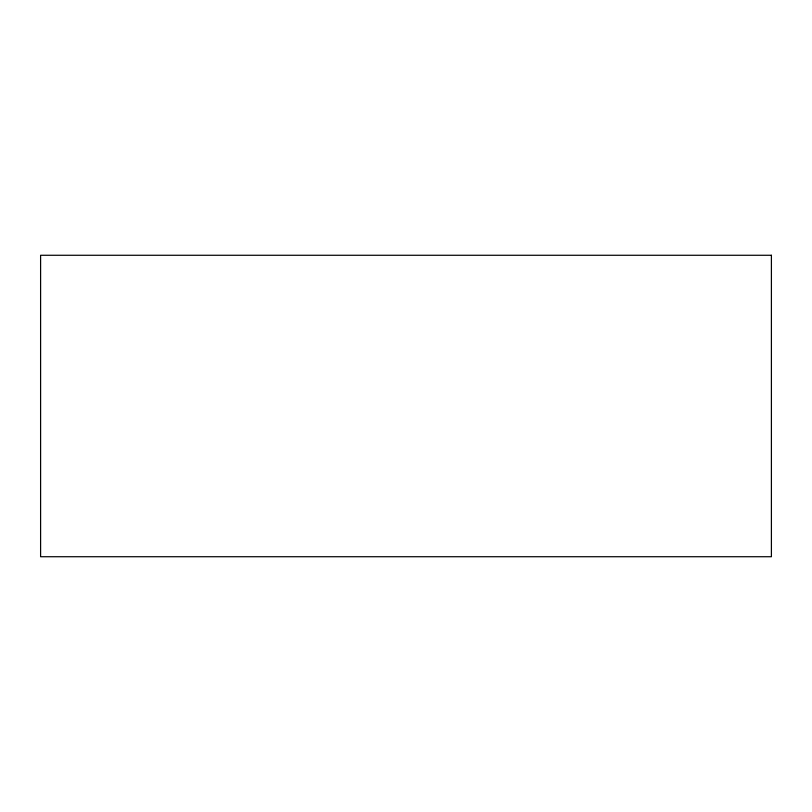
<?xml version="1.0" encoding="UTF-8"?>
<svg xmlns="http://www.w3.org/2000/svg" width="812" height="812" viewBox="0 0 812 812"><rect width="100%" height="100%" fill="white"/><g stroke="black" fill="none" stroke-linecap="round" stroke-linejoin="round"><path stroke-width="1.22" d="M771.4 255.272L40.6 255.272L40.6 556.727L771.4 556.727L771.4 255.272"/></g></svg>
